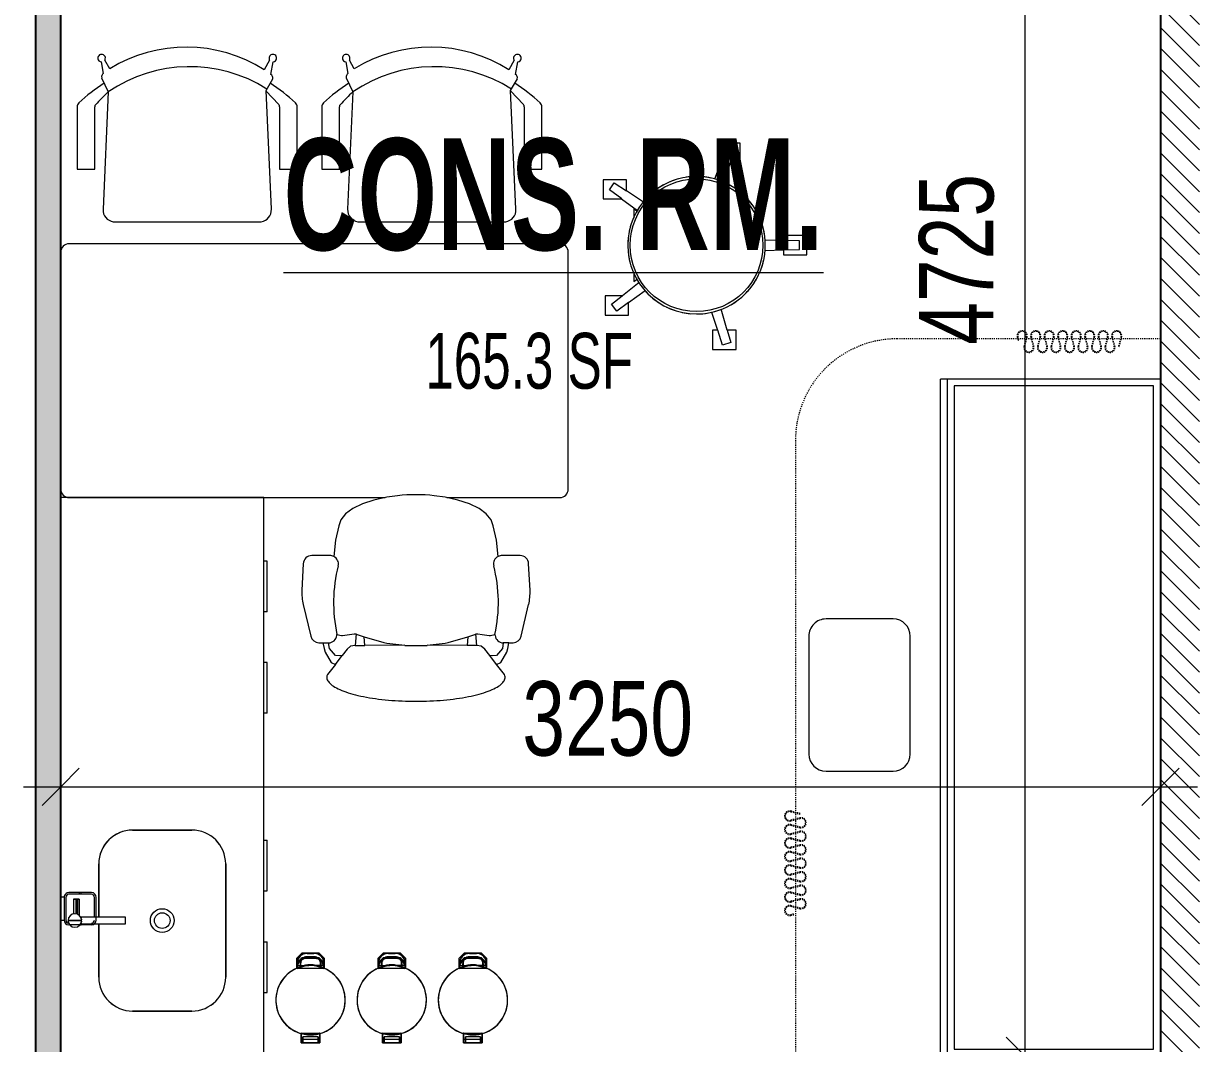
# Model space of a CAD drawing. Header units: millimetres. Extents: x -25222 to 91371, y -63339 to 20835.
# Drawn here: x 26075 to 29548, y -41052 to -38038 of the extents above; entities that cross this region are included whole.
import ezdxf

# ---------------------------------------------------------------- set-up
doc = ezdxf.new("R2010")
doc.units = ezdxf.units.MM
doc.linetypes.add('Dash', pattern=[6.35, 3.175, -3.175])
doc.linetypes.add('Dash_2_', pattern=[6.35, 3.175, -3.175])
for name, color, linetype, lineweight in [('A-ANNO-DIMS', 211, 'Continuous', 9), ('A-ANNO-DIMS-110', 211, 'Continuous', 9), ('A-AREA-IDEN', 2, 'Continuous', 9), ('A-DETL-GENF', 92, 'Continuous', 5), ('A-GENM', 13, 'Continuous', 5), ('A-GENM-HDLN', 13, 'Dash_2_', 5), ('A-WALL', 113, 'Continuous', 5), ('A-WALL-PATT', 111, 'Continuous', 25), ('I-FURN', 30, 'Continuous', 5), ('Q-CASE', 31, 'Continuous', 5), ('Q-SPCQ', 91, 'Continuous', 5)]:
    doc.layers.add(name, color=color, linetype=linetype, lineweight=lineweight)
doc.styles.add('Swis721 Cn BT_10', font='swissc.ttf', dxfattribs={"width": 0.9, "height": 220})
doc.styles.add('Swis721 Cn BT_3', font='swissc.ttf', dxfattribs={"width": 0.8, "height": 165})
doc.styles.add('Swis721 Cn BT_B', font='swisscb.ttf', dxfattribs={"width": 0.8, "height": 330})
doc.dimstyles.new('Diagonal_-2_mm_Swiss', dxfattribs={"dimscale": 304.8, "dimtxt": 222.071065, "dimasz": 0.360892, "dimexe": 0.360892, "dimexo": 0.0625, "dimgap": 0.072178, "dimtad": 1, "dimdec": 0, "dimzin": 0, "dimdsep": 46, "dimtxsty": 'Swis721 Cn BT_10', "dimblk1": 'OBLIQUE', "dimblk2": 'OBLIQUE', "dimsah": 1, "dimcen": 0.09, "dimdle": 0.360892, "dimazin": 0, "dimtfac": 1, "dimtdec": 4, "dimtix": 1, "dimtmove": 0, "dimatfit": 3, "dimfxl": 0.541339, "dimfxlon": 1, "dimtvp": 1, "dimtolj": 1, "dimtzin": 0, "dimarcsym": 2})

# ---------------------------------------------------------------- blocks, each defined once
blk = doc.blocks.new('Steelcase - Seating - Move 490 Series - Chair1 - Plastic Back Arm - Glide 2-408855-4_ FOURTH FLOOR - GA PLAN')
at = {"layer": 'I-FURN', "color": 53, "lineweight": 9}
for p, q in [((-254, 472.5), (-248.1, 438.6)), ((-229, 452.4), (-243.6, 477.7)), ((243.6, 477.7), (227.2, 449.4)), ((247.6, 435.7), (254, 472.5)), ((-252.8, 425.6), (-233.1, 384.1)), ((233, 388), (252.8, 422.3)), ((-233.1, 384.1), (-248.7, 36.8)), ((232.5, 387.1), (270.8, 346.1)), ((248.7, 36.8), (233, 388)), ((-325.1, 339.9), (-325.1, 155.7)), ((-273.2, 155.7), (-273.2, 339.9)), ((273.2, 339.9), (273.2, 155.7)), ((325.1, 155.7), (325.1, 339.9)), ((-325.1, 155.7), (-273.2, 155.7)), ((273.2, 155.7), (325.1, 155.7)), ((-218.5, 0), (0, 0)), ((0, 0), (218.5, 0))]:
    blk.add_line(p, q, dxfattribs=at)
for centre, radius, start, end in [((-253, 483.6), 11.2, 350.757, 188.8763), ((-3.3, 84.1), 432, 57.7435, 121.4904), ((253, 483.6), 11.2, 351.9397, 188.2411), ((-253, 483.6), 11.2, 188.8763, 264.6442), ((-253, 483.6), 11.2, 327.6699, 350.757), ((7.4, 31.1), 427.2, 57.7342, 124.2658), ((253, 483.6), 11.2, 188.2411, 212.3301), ((253, 483.6), 11.2, 275.3558, 351.9397), ((-239, 428), 13.9, 130.3228, 190), ((239, 424.7), 13.9, 350, 52.337), ((15.8, -3.1), 488.2, 122.306, 133.497), ((252.4, -134.2), 710.2, 133.1313, 137.4474), ((-15.8, -3.1), 488.2, 46.503, 57.672), ((-309.7, 339.9), 15.4, 133.497, 180), ((309.7, 339.9), 15.4, 0, 46.503), ((-264, 339.9), 9.12, 137.4474, 180), ((264, 339.9), 9.12, 0, 42.5526), ((-213.1, 35.2), 35.7, 177.4369, 261.2537), ((213.1, 35.2), 35.7, 278.7463, 2.5631)]:
    blk.add_arc(centre, radius, start, end, dxfattribs=at)
blk = doc.blocks.new('HermanMiller_Seating_AE11_Aeron_WorkChair - Std Tlt Adj Arms FabPds Size A-408849-4_ FOURTH FLOOR - GA PLAN')
at = {"layer": 'I-FURN', "color": 53, "lineweight": 9}
for p, q in [((-3.8, 333), (-96.8, 310.9)), ((117.2, 333), (39.3, 337)), ((-116.3, 286.7), (-116.6, 274.8)), ((141.3, 254.8), (141.3, 307.6)), ((-180.3, 238.1), (-210.6, 261.4)), ((-174.6, 250.8), (-180.3, 238.1)), ((-144.5, 268.2), (-174.6, 250.8)), ((-154, 238.1), (-133.3, 255.5)), ((-133.3, 271.4), (-144.5, 268.2)), ((-116.6, 274.8), (-133.3, 271.4)), ((-133.3, 255.5), (-117, 258.1)), ((-116.6, 274.8), (-117, 258.1)), ((-180.3, 238.1), (-154.1, 218)), ((-155.6, 225.4), (-154, 238.1)), ((-154.1, 218), (-155.6, 225.4)), ((-135.1, 203.5), (-154.1, 218)), ((-91.7, 233.4), (-95, 219.8)), ((-95, 219.8), (-95, 216.8)), ((-95, 216.8), (-92.1, 196)), ((187.1, 237.6), (138.4, 243)), ((229.2, 228.4), (187.1, 237.6)), ((247.2, 222.1), (229.2, 228.4)), ((264.4, 207.9), (247.2, 222.1)), ((-126.2, 193.1), (-135.1, 203.5)), ((-124.7, 179.7), (-126.2, 193.1)), ((-124.7, 179.7), (-124.6, 151.4)), ((-90.6, 176.6), (-124.7, 179.7)), ((-92.1, 196), (-90.6, 182.7)), ((-90.6, 182.7), (-90.6, 176.6)), ((280.2, 186.3), (264.4, 207.9)), ((294, 158.1), (280.2, 186.3)), ((-124.6, 151.4), (-98.7, 152.9)), ((-124.1, 32.9), (-124.6, 151.4)), ((-98.7, 152.9), (-115.8, 95)), ((305.3, 124.2), (294, 158.1)), ((313.7, 86), (305.3, 124.2)), ((-117.3, 86.1), (-124.1, 32.9)), ((-115.8, 95), (-117.3, 86.1)), ((317.7, 54.1), (313.7, 86)), ((-124.6, -151.4), (-124.1, -32.9)), ((-124.1, -32.9), (-117.3, -86.1)), ((313.7, -86), (317.7, -54.1)), ((-117.3, -86.1), (-115.8, -95)), ((-115.8, -95), (-98.7, -152.9)), ((305.3, -124.2), (313.7, -86)), ((294, -158.1), (305.3, -124.2)), ((-124.7, -179.7), (-124.6, -151.4)), ((-98.7, -152.9), (-124.6, -151.4)), ((280.2, -186.3), (294, -158.1)), ((-154.1, -218), (-135.1, -203.5)), ((-135.1, -203.5), (-126.2, -193.1)), ((-126.2, -193.1), (-124.7, -179.7)), ((-124.7, -179.7), (-90.6, -176.6)), ((-92.1, -196), (-95, -216.8)), ((-90.6, -182.7), (-92.1, -196)), ((-90.6, -176.6), (-90.6, -182.7)), ((247.2, -222.1), (264.4, -207.9)), ((264.4, -207.9), (280.2, -186.3)), ((-210.6, -261.4), (-180.3, -238.1)), ((-180.3, -238.1), (-154.1, -218)), ((-180.3, -238.1), (-174.6, -250.8)), ((-155.6, -225.4), (-154.1, -218)), ((-154, -238.1), (-155.6, -225.4)), ((-133.3, -255.5), (-154, -238.1)), ((-95, -216.8), (-95, -219.8)), ((-95, -219.8), (-91.7, -233.4)), ((138.4, -243), (187.1, -237.6)), ((187.1, -237.6), (229.2, -228.4)), ((229.2, -228.4), (247.2, -222.1)), ((-174.6, -250.8), (-144.5, -268.2)), ((-144.5, -268.2), (-133.3, -271.4)), ((-117, -258.1), (-133.3, -255.5)), ((-133.3, -271.4), (-116.6, -274.8)), ((-116.6, -274.8), (-117, -258.1)), ((-116.6, -274.8), (-116.3, -286.7)), ((141.3, -307.6), (141.3, -254.8)), ((-96.8, -310.9), (-3.8, -333)), ((39.3, -337), (117.2, -333))]:
    blk.add_line(p, q, dxfattribs=at)
for centre, radius, start, end in [((31.5, 184.8), 152.4, 87.0643, 103.3925), ((115.9, 307.6), 25.4, 0, 87.0643), ((-90.9, 286.2), 25.4, 103.3925, 178.698), ((-217.6, 252.3), 11.4, 52.4809, 89.3775), ((-91.6, 258.8), 25.4, 181.636, 262.725), ((2.2, -197.8), 441.3, 75.7341, 102.2737), ((115.9, 254.8), 25.4, 332.4862, 360), ((-91.6, 258.8), 25.4, 262.725, 269.798), ((116.8, 252.9), 23.8, 255.7341, 335.4422), ((456.9, -25.1), 583.5, 159.7776, 162.2357), ((-110.7, 0), 431.8, 352.8004, 7.1996), ((698.9, 0), 823.7, 177.709, 182.291), ((456.9, 25.1), 583.5, 197.7643, 200.2224), ((-91.6, -258.8), 25.4, 97.275, 178.364), ((-91.6, -258.8), 25.4, 90.202, 97.275), ((2.2, 197.8), 441.3, 257.7263, 284.2659), ((116.8, -252.9), 23.8, 24.5578, 104.2659), ((115.9, -254.8), 25.4, 360, 27.5138), ((-217.6, -252.3), 11.4, 270.6225, 307.5191), ((-90.9, -286.2), 25.4, 181.302, 256.6075), ((115.9, -307.6), 25.4, 272.9357, 360), ((31.5, -184.8), 152.4, 256.6075, 272.9357)]:
    blk.add_arc(centre, radius, start, end, dxfattribs=at)
blk.add_open_spline([(-217.5, 263.8), (-221.3, 263.8), (-228.7, 261.6), (-239.8, 251.9), (-250.3, 236), (-259.9, 214.3), (-268.5, 187.3), (-275.9, 155.7), (-281.8, 120.2), (-287.6, 69), (-290, 13.8), (-288.8, -41.4), (-285.3, -95.3), (-276.6, -157.6), (-260.4, -216.9), (-243.5, -248.7), (-228.7, -261.6), (-221.3, -263.8), (-217.5, -263.8)], degree=3, knots=[0, 0, 0, 0, 0.05, 0.1, 0.15, 0.2, 0.25, 0.3, 0.35, 0.4, 0.5, 0.55, 0.6, 0.7, 0.8, 0.9, 0.95, 1, 1, 1, 1], dxfattribs=at)
blk = doc.blocks.new('hewisoapdispenser80506100 - Opening Colour - _90_HEWI jet black_ Colour - _XA_Stainless steel satin_-408863-4_ FOURTH FLOOR - GA PLAN')
at = {"layer": 'A-GENM', "color": 53, "lineweight": 9}
for p, q in [((-35, 42.5), (-35, 52.5)), ((35, 42.5), (-35, 42.5)), ((33.5, 42.5), (-33.5, 42.5)), ((33.5, 42.5), (-33.5, 42.5)), ((33.5, 37.5), (-33.5, 37.5)), ((35, 52.5), (35, 42.5)), ((-47.5, 26.1), (-47.5, 28.5)), ((-47.5, -38.5), (-47.5, 28.5)), ((-17.2, 1.9), (28.5, 1.9)), ((28.5, 2.5), (-16.9, 2.5)), ((28.5, 2.5), (-16.9, 2.5)), ((28.5, 5.4), (-15.8, 5.4)), ((28.5, 14.6), (-15.5, 14.6)), ((28.5, 7.5), (-15.4, 7.5)), ((28.5, 7.5), (28.5, 14.6)), ((28.5, 14.6), (28.5, 5.4)), ((28.5, 1.9), (28.5, 7.5)), ((28.5, 5.4), (28.5, 2.5)), ((28.5, 2.5), (28.5, -2.5)), ((28.5, -2.5), (28.5, 1.9)), ((42.5, -38.5), (42.5, 28.5)), ((47.5, -38.5), (47.5, 28.5)), ((47.5, -38.5), (47.5, 28.5)), ((-47.5, -38.5), (-47.5, -4.7)), ((-47.5, -4.7), (-47.5, -7.5)), ((-47.5, -7.5), (-45, -7.5)), ((28.5, -2.5), (-20.3, -2.5)), ((28.5, -2.5), (-20.3, -2.5)), ((42.5, -7.5), (42.5, -2.5)), ((47.5, -2.5), (42.5, -2.5)), ((42.5, -7.5), (47.5, -7.5)), ((47.5, -7.5), (47.5, -2.5)), ((-33.5, -52.5), (33.5, -52.5)), ((-25, -47.5), (33.5, -47.5)), ((-25, -52.5), (33.5, -52.5))]:
    blk.add_line(p, q, dxfattribs=at)
for centre, radius, start, end in [((-33.5, 28.5), 14, 90, 180), ((-33.5, 28.5), 14, 90, 180), ((-33.5, 28.5), 14, 90, 180), ((-33.5, 28.5), 14, 90, 180), ((-33.5, 28.5), 9, 90, 175.2278), ((-33.5, 28.5), 9, 90, 180), ((33.5, 28.5), 14, 360, 90), ((33.5, 28.5), 14, 360, 90), ((33.5, 28.5), 14, 0, 90), ((33.5, 28.5), 14, 0, 90), ((33.5, 28.5), 9, 0, 90), ((33.5, 28.5), 9, 0, 90), ((-33.5, -38.5), 14, 180, 207.4482), ((-33.5, -38.5), 14, 180, 207.4482), ((-33.5, -38.5), 14, 180, 207.4482), ((-33.5, -38.5), 14, 180, 270), ((-33.5, -38.5), 9, 180, 270), ((33.5, -38.5), 14, 270, 0), ((33.5, -38.5), 14, 270, 360), ((33.5, -38.5), 9, 270, 360), ((33.5, -38.5), 9, 270, 0), ((33.5, -38.5), 14, 270, 0), ((33.5, -38.5), 14, 270, 360)]:
    blk.add_arc(centre, radius, start, end, dxfattribs=at)
blk = doc.blocks.new('Dust Bin - Dust Bin-439316-4_ FOURTH FLOOR - GA PLAN')
at = {"layer": 'I-FURN', "color": 53, "lineweight": 9}
for p, q in [((30.4, 146.1), (-24.6, 146.1)), ((-24.6, 146.1), (-24.6, 117.6)), ((-24.6, 134.8), (-24.6, 146.1)), ((-24.6, 146.1), (30.4, 146.1)), ((-24.6, 146.1), (30.4, 146.1)), ((-24.6, 126.1), (-24.6, 146.1)), ((-24.6, 146.1), (-24.6, 144.1)), ((-24.6, 128.1), (-24.6, 146.1)), ((-24.6, 117.6), (-24.6, 144.1)), ((-24.6, 143.1), (-24.6, 117.6)), ((27.4, 146.1), (-21.6, 146.1)), ((-14.6, 146.1), (-19.6, 146.1)), ((-19.6, 128.1), (-19.6, 146.1)), ((25.4, 146.1), (20.4, 146.1)), ((25.4, 146.1), (25.4, 128.1)), ((30.4, 117.6), (30.4, 146.1)), ((30.4, 146.1), (30.4, 134.8)), ((30.4, 146.1), (30.4, 126.1)), ((30.4, 144.1), (30.4, 146.1)), ((30.4, 146.1), (30.4, 128.1)), ((30.4, 144.1), (30.4, 117.6)), ((30.4, 117.6), (30.4, 143.1)), ((-24.6, 117.6), (-24.6, 134.8)), ((30.4, 134.8), (-24.6, 134.8)), ((-24.6, 117.6), (-24.6, 126.1)), ((30.4, 117.6), (-24.6, 117.6)), ((-19.6, 128.1), (-19.6, 135.5)), ((-19.6, 128.1), (25.4, 128.1)), ((-18.6, 136.1), (-14.6, 136.1)), ((20.4, 136.1), (24.4, 136.1)), ((25.4, 135.5), (25.4, 128.1)), ((30.4, 134.8), (30.4, 117.6)), ((30.4, 126.1), (30.4, 117.6)), ((-37.6, -73.7), (43.4, -73.7)), ((-37.6, -90.8), (-37.6, -73.7)), ((-37.6, -73.7), (43.4, -73.7)), ((-37.6, -104.2), (-37.6, -73.7)), ((-37.6, -88.7), (-37.6, -74.2)), ((-37.6, -88.7), (-35.6, -88.7)), ((-37.6, -90.8), (-22.6, -105.8)), ((-37.1, -88.7), (-37.1, -72.7)), ((-37.1, -72.7), (-37.1, -88.7)), ((-37.1, -88.7), (-37.1, -74.7)), ((-37.1, -82.7), (-2.5, -82.7)), ((-37.1, -85.1), (-37.1, -88.7)), ((-35.6, -75.1), (-27.1, -78.7)), ((-27.1, -78.7), (-27.1, -88.7)), ((-27.1, -78.7), (-27.1, -88.7)), ((-27.1, -88.7), (-27.1, -78.7)), ((-26.4, -79), (-26.4, -88.4)), ((42.9, -82.7), (8.3, -82.7)), ((28.4, -105.8), (43.4, -90.8)), ((32.1, -89), (32.1, -79.5)), ((32.9, -78.7), (41.4, -75.1)), ((32.9, -88.7), (32.9, -78.7)), ((32.9, -88.7), (32.9, -79.2)), ((32.9, -79.2), (32.9, -88.7)), ((43.4, -88.7), (41.4, -88.7)), ((42.9, -72.7), (42.9, -88.7)), ((42.9, -88.7), (42.9, -72.7)), ((42.9, -74.7), (42.9, -88.7)), ((42.9, -88.7), (42.9, -85.1)), ((43.4, -73.7), (43.4, -90.8)), ((43.4, -73.7), (43.4, -104.2)), ((43.4, -74.2), (43.4, -88.7)), ((-37.6, -104.2), (-22.6, -119.2)), ((-22.6, -105.8), (28.4, -105.8)), ((-22.6, -119.2), (28.4, -119.2)), ((-7.4, -108), (12.6, -108)), ((12.9, -104.9), (-7.1, -104.9)), ((-7.1, -108.7), (12.9, -108.7)), ((-7.1, -108.7), (12.9, -108.7)), ((-7.1, -108.7), (12.9, -108.7)), ((-7.1, -108.7), (12.9, -108.7)), ((-7.1, -108.7), (12.9, -108.7)), ((12.9, -108.7), (-7.1, -108.7)), ((-7.1, -119.2), (-7.1, -117.2)), ((12.9, -118.7), (-7.1, -118.7)), ((-7.1, -118.7), (12.9, -118.7)), ((-7.1, -118.7), (12.9, -118.7)), ((12.9, -119.2), (-7.1, -119.2)), ((12.9, -119.2), (12.9, -117.2)), ((28.4, -119.2), (43.4, -104.2))]:
    blk.add_line(p, q, dxfattribs=at)
at = {"layer": 'I-FURN', "color": 53, "lineweight": 9, "flags": 128}
for points in [[(-19.6, 146.1), (-19.6, 143.5), (-19.6, 140.8), (-19.6, 138.2), (-19.6, 135.5)], [(-19.6, 135.5), (-19.6, 138.2), (-19.6, 140.8), (-19.6, 143.5), (-19.6, 146.1)], [(25.4, 135.5), (25.4, 138.2), (25.4, 140.8), (25.4, 143.5), (25.4, 146.1)], [(25.4, 146.1), (25.4, 143.5), (25.4, 140.8), (25.4, 138.2), (25.4, 135.5)], [(-24.6, 117.6), (-11.1, 121), (2.9, 122.1), (16.8, 121), (30.4, 117.6)], [(-24.6, 117.6), (-24.6, 117.6), (-24.6, 117.6)], [(30.4, 117.6), (30.4, 117.6), (30.4, 117.6)], [(-27.1, -77.2), (-27.1, -83), (-27.1, -88.7)], [(-27.1, -77.2), (-27.1, -83), (-27.1, -88.7)], [(-27.1, -77.2), (-27.1, -83), (-27.1, -88.7)], [(-26.4, -88.4), (-26.7, -88.6), (-27.1, -88.7)], [(32.1, -89), (32.5, -88.9), (32.9, -88.7)], [(32.9, -88.7), (32.9, -83), (32.9, -77.2)], [(32.9, -88.7), (32.9, -83), (32.9, -77.2)], [(32.9, -88.7), (32.9, -83), (32.9, -77.2)], [(-7.4, -108), (-7.3, -108.3), (-7.1, -108.7)], [(12.6, -108), (12.7, -108.3), (12.9, -108.7)]]:
    blk.add_lwpolyline(points, dxfattribs=at)
at = {"layer": 'I-FURN', "color": 53, "lineweight": 9}
for centre, radius, start, end in [((-21.6, 143.1), 3, 90, 180), ((27.4, 143.1), 3, 0, 90), ((2.9, 19.6), 102.5, 292.9697, 247.0303), ((2.9, 19.6), 102.5, 292.9697, 247.0303), ((2.9, 19.6), 102.5, 105.5627, 285.5627), ((2.9, 19.6), 102.5, 327.1845, 147.1845), ((2.9, 19.6), 102.5, 327.1845, 147.1845), ((2.9, 19.6), 102.5, 327.1845, 147.1845), ((2.9, 19.6), 102.5, 327.1845, 147.1845), ((2.9, 19.6), 102.5, 327.1845, 147.1845), ((2.9, 19.6), 102.5, 327.1845, 147.1845), ((2.9, 19.6), 102.5, 327.1845, 147.1845), ((2.9, 19.6), 102.5, 327.1845, 147.1845), ((2.9, 19.6), 102.5, 327.1845, 147.1845), ((2.9, 19.6), 102.5, 327.1845, 147.1845), ((2.9, 37.1), 85, 71.1166, 108.8834), ((2.9, 37.1), 85, 71.1235, 108.8765), ((2.9, 37.1), 85, 71.1235, 108.8765), ((2.9, 19.6), 102.5, 285.5627, 105.5627), ((2.9, 37.1), 85, 73.2415, 106.7585), ((2.9, 19.6), 102.5, 147.1845, 327.1845), ((2.9, 19.6), 102.5, 147.1845, 327.1845), ((2.9, 19.6), 102.5, 147.1845, 327.1845), ((2.9, 19.6), 102.5, 147.1845, 327.1845), ((2.9, 19.6), 102.5, 147.1845, 327.1845), ((2.9, 19.6), 102.5, 147.1845, 327.1845), ((2.9, 19.6), 102.5, 147.1845, 327.1845), ((2.9, 19.6), 102.5, 147.1845, 327.1845), ((2.9, 19.6), 102.5, 147.1845, 327.1845), ((2.9, 19.6), 102.5, 147.1845, 327.1845), ((-7.1, -88.7), 30.5, 180, 270), ((2.9, 2.4), 85.1, 241.9539, 249.3514), ((2.9, 2.4), 85.1, 241.9539, 298.0461), ((2.9, 2.4), 85.1, 241.9539, 249.3514), ((2.9, 19.6), 102.5, 247.0303, 292.9697), ((-1.8, -74.8), 35.3, 179.8634, 180.747), ((-7.1, -74.9), 30, 180.7964, 270), ((2.9, 19.6), 103, 247.1499, 292.8501), ((-7.1, -88.7), 30, 180, 270), ((-7.1, -88.7), 30, 180, 270), ((-7.1, -88.7), 30, 180, 270), ((-7.1, -88.7), 30, 180, 270), ((-7.1, -88.7), 30, 180, 270), ((2.9, 2.4), 85.1, 249.3514, 290.6486), ((3.5, -4.8), 80, 247.4974, 291.5477), ((-7.1, -88.7), 20, 180, 270), ((-7.1, -88.7), 20, 180, 270), ((-7.1, -88.7), 20, 180, 270), ((-7.1, -88.7), 20, 180, 270), ((-7.1, -88.7), 20, 180, 270), ((-7.1, -88.7), 20, 180, 270), ((-7.1, -88.7), 20, 180, 270), ((3.5, -4.8), 80, 248.0942, 290.9548), ((12.9, -74.9), 30, 270, 359.2036), ((12.9, -88.7), 30, 270, 360), ((12.9, -88.7), 30, 270, 360), ((12.9, -88.7), 20, 270, 360), ((12.9, -88.7), 20, 270, 360), ((12.9, -88.7), 20, 270, 360), ((12.9, -88.7), 20, 270, 360), ((12.9, -88.7), 30.5, 270, 360), ((12.9, -88.7), 30, 270, 360), ((12.9, -88.7), 20, 270, 360), ((12.9, -88.7), 20, 270, 360), ((12.9, -88.7), 30, 270, 360), ((12.9, -88.7), 30, 270, 360), ((12.9, -88.7), 20, 270, 360), ((2.9, 2.4), 85.1, 290.6486, 298.0461), ((2.9, 2.4), 85.1, 290.6486, 298.0461), ((7.6, -74.8), 35.3, 359.253, 0.1366)]:
    blk.add_arc(centre, radius, start, end, dxfattribs=at)
for points in [[(-24.6, 117.6), (-20.2, 119.1), (-11.1, 121.4), (2.9, 122.5), (16.9, 121.4), (26, 119.1), (30.4, 117.6)], [(30.4, 117.6), (26, 119.1), (16.9, 121.4), (2.9, 122.5), (-11.1, 121.4), (-20.2, 119.1), (-24.6, 117.6)], [(-37.6, -74.2), (-37.6, -74.2), (-37.6, -74.2), (-37.4, -74.3), (-37.2, -74.4), (-36.9, -74.6), (-36.5, -74.7), (-36.1, -74.9), (-35.8, -75), (-35.6, -75.1)], [(-37.1, -88.7), (-37.1, -88.9), (-37.1, -89.3), (-37.1, -89.7), (-37.1, -89.8)], [(-27.1, -78.7), (-27, -78.8), (-26.7, -78.9), (-26.5, -79), (-26.4, -79)], [(-27.1, -88.7), (-27.1, -90.2), (-26.8, -93.2), (-25.3, -97.5), (-22.9, -101.3), (-19.7, -104.5), (-15.9, -106.9), (-11.6, -108.4), (-8.6, -108.7), (-7.1, -108.7)], [(12.9, -108.7), (14.4, -108.7), (17.4, -108.4), (21.6, -106.9), (25.4, -104.5), (28.6, -101.3), (31, -97.5), (32.5, -93.2), (32.9, -90.2), (32.9, -88.7)], [(32.1, -79.5), (32.2, -79.5), (32.5, -79.4), (32.7, -79.3), (32.9, -79.2)], [(42.9, -89.8), (42.9, -89.7), (42.9, -89.3), (42.9, -88.9), (42.9, -88.7)]]:
    blk.add_open_spline(points, degree=3, dxfattribs=at)
for points, knots in [([(-24.6, 117.6), (-24.6, 117.6), (-24.6, 117.6), (-24.4, 117.6), (-24.2, 117.7), (-23.9, 117.8), (-23.5, 117.9), (-22.8, 118.2), (-22, 118.4), (-21.6, 118.5)], [0, 0, 0, 0, 0.125, 0.25, 0.375, 0.4375, 0.5, 0.75, 1, 1, 1, 1]), ([(-21.6, 118.5), (-21.8, 118.5), (-22.3, 118.3), (-22.7, 118.2), (-23.1, 118.1), (-23.3, 118), (-23.5, 117.9), (-23.7, 117.9), (-23.9, 117.8), (-24.1, 117.7), (-24.2, 117.7), (-24.3, 117.7), (-24.5, 117.6), (-24.6, 117.6), (-24.6, 117.6), (-24.6, 117.6)], [0, 0, 0, 0, 0.125, 0.25, 0.3125, 0.375, 0.4375, 0.5, 0.5625, 0.625, 0.6875, 0.75, 0.8125, 0.875, 1, 1, 1, 1]), ([(-19.6, 135.5), (-19.6, 135.5), (-19.6, 135.6), (-19.6, 135.7), (-19.6, 135.8), (-19.5, 135.8), (-19.5, 135.9), (-19.5, 135.9), (-19.4, 136), (-19.4, 136), (-19.3, 136), (-19.2, 136.1), (-19.1, 136.1), (-18.9, 136.1), (-18.7, 136.1), (-18.6, 136.1)], [0, 0, 0, 0, 0.125, 0.25, 0.3125, 0.375, 0.4375, 0.5, 0.5625, 0.625, 0.6875, 0.75, 0.8125, 0.875, 1, 1, 1, 1]), ([(-18.6, 136.1), (-18.9, 136.1), (-19.1, 136.1), (-19.3, 136), (-19.4, 136), (-19.5, 135.9), (-19.5, 135.9), (-19.6, 135.8), (-19.6, 135.8), (-19.6, 135.7), (-19.6, 135.6), (-19.6, 135.5)], [0, 0, 0, 0, 0.25, 0.375, 0.4375, 0.5, 0.5625, 0.625, 0.75, 0.8125, 1, 1, 1, 1]), ([(-19.6, 135.5), (-19.6, 135.3), (-19.6, 134.7), (-19.6, 133.6), (-19.6, 132.6), (-19.6, 131.5), (-19.6, 130), (-19.6, 128.9), (-19.6, 128.1)], [0, 0, 0, 0, 0.25, 0.375, 0.5, 0.625, 0.75, 1, 1, 1, 1]), ([(24.4, 136.1), (24.4, 136.1), (24.5, 136.1), (24.6, 136.1), (24.7, 136.1), (24.8, 136.1), (24.9, 136.1), (25, 136.1), (25.1, 136), (25.1, 136), (25.3, 135.8), (25.3, 135.7), (25.4, 135.5)], [0, 0, 0, 0, 0.125, 0.25, 0.375, 0.46875, 0.546875, 0.65625, 0.71875, 0.8125, 0.875, 1, 1, 1, 1]), ([(25.4, 135.5), (25.4, 135.7), (25.3, 135.8), (25.2, 135.9), (25.1, 136), (25, 136.1), (24.9, 136.1), (24.8, 136.1), (24.7, 136.1), (24.6, 136.1), (24.5, 136.1), (24.4, 136.1), (24.4, 136.1)], [0, 0, 0, 0, 0.125, 0.1875, 0.25, 0.3125, 0.40625, 0.5, 0.59375, 0.6875, 0.8125, 1, 1, 1, 1]), ([(25.4, 128.1), (25.4, 128.9), (25.4, 130), (25.4, 131.5), (25.4, 132.6), (25.4, 133.6), (25.4, 134.7), (25.4, 135.3), (25.4, 135.5)], [0, 0, 0, 0, 0.25, 0.375, 0.5, 0.625, 0.75, 1, 1, 1, 1]), ([(27.4, 118.5), (27.8, 118.4), (28.5, 118.2), (29.3, 117.9), (29.7, 117.8), (29.9, 117.7), (30.2, 117.6), (30.3, 117.6), (30.4, 117.6), (30.4, 117.6)], [0, 0, 0, 0, 0.25, 0.5, 0.5625, 0.625, 0.75, 0.875, 1, 1, 1, 1]), ([(30.4, 117.6), (30.4, 117.6), (30.3, 117.6), (30.2, 117.6), (30.1, 117.7), (29.9, 117.7), (29.8, 117.7), (29.6, 117.8), (29.5, 117.9), (29.3, 117.9), (29.1, 118), (28.8, 118.1), (28.5, 118.2), (28, 118.3), (27.6, 118.5), (27.4, 118.5)], [0, 0, 0, 0, 0.125, 0.1875, 0.25, 0.3125, 0.375, 0.4375, 0.5, 0.5625, 0.625, 0.6875, 0.75, 0.875, 1, 1, 1, 1]), ([(-7.1, -104.9), (-8.8, -104.9), (-12.2, -104.6), (-18.7, -102.9), (-27.2, -98.2), (-33.6, -90.2), (-36.6, -81.9), (-37.1, -77.5), (-37.1, -75.3)], [-1, -1, -1, -1, -0.892857, -0.785714, -0.571429, -0.285714, -0.142857, 0, 0, 0, 0]), ([(-37.1, -75.3), (-33.3, -76.9), (-25.6, -79.6), (-9.5, -83.2), (8.4, -83.9), (27.4, -80.8), (37.8, -77.4), (42.9, -75.3)], [-1, -1, -1, -1, -0.85, -0.7, -0.4, -0.2, 0, 0, 0, 0]), ([(-37.1, -89.8), (-37, -91.5), (-36.7, -94.7), (-34.8, -101), (-31.2, -107.2), (-25.7, -112.6), (-20.1, -116.1), (-13.7, -118.2), (-9.4, -118.7), (-7.1, -118.7)], [-1, -1, -1, -1, -0.892857, -0.785714, -0.571429, -0.428571, -0.285714, -0.142857, 0, 0, 0, 0]), ([(-26.4, -88.4), (-26.4, -89.6), (-26.2, -92), (-25.2, -95.6), (-23.5, -99.1), (-21, -102.2), (-18, -104.7), (-14.6, -106.6), (-11, -107.7), (-8.6, -107.9), (-7.4, -108)], [-31.415877, -31.415877, -31.415877, -31.415877, -27.756233, -23.876707, -19.835356, -15.707938, -11.580521, -7.539169, -3.659644, 0, 0, 0, 0]), ([(12.6, -108), (13.7, -108), (16.2, -107.8), (19.8, -106.8), (23.2, -105.1), (26.4, -102.6), (28.9, -99.6), (30.7, -96.2), (31.8, -92.6), (32.1, -90.2), (32.1, -89)], [-31.415877, -31.415877, -31.415877, -31.415877, -27.756233, -23.876707, -19.835356, -15.707938, -11.580521, -7.539169, -3.659644, 0, 0, 0, 0]), ([(42.9, -75.3), (42.8, -77), (42.5, -80.2), (40.8, -86.6), (37.3, -93), (31.7, -98.5), (26, -102.1), (19.6, -104.4), (15.2, -104.9), (12.9, -104.9)], [-1, -1, -1, -1, -0.892857, -0.785714, -0.571429, -0.428571, -0.285714, -0.142857, 0, 0, 0, 0]), ([(12.9, -118.7), (14.6, -118.7), (17.8, -118.4), (24.3, -116.8), (32.6, -112.3), (39, -104.5), (42.1, -96.3), (42.8, -92), (42.9, -89.8)], [-1, -1, -1, -1, -0.892857, -0.785714, -0.571429, -0.285714, -0.142857, 0, 0, 0, 0]), ([(41.4, -75.1), (41.6, -75), (41.9, -74.9), (42.2, -74.7), (42.4, -74.7), (42.6, -74.5), (42.9, -74.4), (43.2, -74.3), (43.3, -74.2), (43.4, -74.2), (43.4, -74.2)], [-1, -1, -1, -1, -0.785714, -0.732143, -0.678571, -0.571429, -0.428571, -0.285714, -0.142857, 0, 0, 0, 0])]:
    blk.add_open_spline(points, degree=3, knots=knots, dxfattribs=at)
blk = doc.blocks.new('OPD - Doctor Side table_with wash basin - OPD - Doctor Side table_with wash basin-1404427-4_ FOURTH FLOOR - GA PLAN')
at = {"layer": 'A-DETL-GENF', "color": 53, "lineweight": 9}
for p, q in [((54.8, 996.2), (-120.2, 996.2)), ((-220.2, 896.2), (-220.2, 561.2)), ((154.8, 738.7), (154.8, 896.2)), ((154.8, 561.2), (154.8, 718.7)), ((-120.2, 461.2), (54.8, 461.2))]:
    blk.add_line(p, q, dxfattribs=at)
for radius in [35, 23]:
    blk.add_circle((-32.7, 728.7), radius, dxfattribs=at)
for centre, start, end in [((-120.2, 896.2), 90, 180), ((54.8, 896.2), 0, 90), ((-120.2, 561.2), 180, 270), ((54.8, 561.2), 270, 0)]:
    blk.add_arc(centre, 100, start, end, dxfattribs=at)
blk = doc.blocks.new('Doctor Table - OPD - Doctor Table - OPD-1112673-4_ FOURTH FLOOR - GA PLAN')
at = {"layer": 'I-FURN', "color": 53, "lineweight": 9}
for p, q in [((-429.8, 400.3), (-763.8, 400.3)), ((686.2, 400.3), (-247.7, 400.3)), ((-788.8, 375.3), (-788.8, -324.7)), ((-763.8, -349.7), (686.2, -349.7))]:
    blk.add_line(p, q, dxfattribs=at)
for centre, start, end in [((-763.8, 375.3), 90, 180.1103), ((686.2, 375.3), 360, 90), ((-763.8, -324.7), 180, 270), ((686.2, -324.7), 270, 360)]:
    blk.add_arc(centre, 25, start, end, dxfattribs=at)
blk = doc.blocks.new('CUPBOARD_underbench_double_door_adj_shelves2 - FIJO-135 2-1485208-4_ FOURTH FLOOR - GA PLAN')
at = {"layer": 'Q-CASE', "color": 53, "lineweight": 9}
for p, q in [((-30.3, 610), (-180.3, 610)), ((-180.3, 600), (-180.3, 610)), ((-30.3, 600), (-30.3, 610)), ((269.7, 610), (119.7, 610)), ((119.7, 600), (119.7, 610)), ((269.7, 600), (269.7, 610))]:
    blk.add_line(p, q, dxfattribs=at)
blk = doc.blocks.new('CUPBOARD_underbench_double_door_adj_shelves2 - FIJO-135 2-1485209-4_ FOURTH FLOOR - GA PLAN')
at = {"layer": 'Q-CASE', "color": 53, "lineweight": 9}
for p, q in [((-180.3, -610), (-180.3, -600)), ((-180.3, -610), (-30.3, -610)), ((-30.3, -610), (-30.3, -600)), ((119.7, -610), (119.7, -600)), ((119.7, -610), (269.7, -610)), ((269.7, -610), (269.7, -600))]:
    blk.add_line(p, q, dxfattribs=at)
blk = doc.blocks.new('CURTAIN1 - FQGE-009-447332-4_ FOURTH FLOOR - GA PLAN')
at = {"layer": 'Q-SPCQ', "color": 53, "linetype": 'Dash', "lineweight": 9}
for p, q in [((12, 13.6), (4.7, -13.6)), ((6.6, -14.2), (13.8, 13.1)), ((13.8, 13.1), (12, 13.6)), ((24.4, 14.1), (31.9, -14.2)), ((33.8, -13.6), (26.6, 13.6)), ((51.9, 13.6), (44.6, -13.6)), ((46.6, -14.2), (54, 14.1)), ((64.4, 14.1), (71.8, -14.2)), ((73.7, -13.6), (66.5, 13.6)), ((91.8, 13.6), (84.5, -13.6)), ((86.5, -14.2), (93.9, 14.1)), ((104.3, 14.1), (111.7, -14.2)), ((113.6, -13.6), (106.4, 13.6)), ((131.7, 13.6), (124.4, -13.6)), ((126.4, -14.2), (133.8, 14.1)), ((144.2, 14.1), (151.6, -14.2)), ((153.5, -13.6), (146.3, 13.6)), ((171.6, 13.6), (164.4, -13.6)), ((166.3, -14.2), (173.7, 14.1)), ((184.1, 14.1), (191.5, -14.2)), ((193.4, -13.6), (186.2, 13.6)), ((211.5, 13.6), (204.3, -13.6)), ((206.2, -14.2), (213.6, 14.1)), ((224, 14.1), (231.4, -14.2)), ((233.4, -13.6), (226.1, 13.6)), ((251.4, 13.6), (244.2, -13.6)), ((246.1, -14.2), (253.5, 14.1)), ((263.9, 14.1), (271.3, -14.2)), ((273.3, -13.6), (266, 13.6)), ((291.3, 13.6), (284.1, -13.6)), ((286, -14.2), (293.4, 14.1)), ((310.9, -5.1), (309, -5.6)), ((309, -5.6), (311.2, -14.2)), ((313.2, -13.6), (310.9, -5.1))]:
    blk.add_line(p, q, dxfattribs=at)
for centre, radius, start, end in [((39.2, 16.7), 15, 350.039, 189.961), ((39.2, 16.7), 13, 346.4364, 193.5636), ((79.1, 16.7), 15, 350.039, 189.961), ((79.1, 16.7), 13, 346.4364, 193.5636), ((119, 16.7), 15, 350.039, 189.961), ((119, 16.7), 13, 346.4364, 193.5636), ((158.9, 16.7), 15, 350.039, 189.961), ((158.9, 16.7), 13, 346.4364, 193.5636), ((198.9, 16.7), 15, 350.039, 189.961), ((198.9, 16.7), 13, 346.4364, 193.5636), ((238.8, 16.7), 15, 350.039, 189.961), ((238.8, 16.7), 13, 346.4364, 193.5636), ((278.7, 16.7), 15, 350.039, 189.961), ((278.7, 16.7), 13, 346.4364, 193.5636), ((19.3, -17.5), 15, 165.1327, 14.8673), ((19.3, -17.5), 13, 165.2341, 14.7659), ((59.2, -17.5), 15, 165.1327, 14.8673), ((59.2, -17.5), 13, 165.2341, 14.7659), ((99.1, -17.5), 15, 165.1327, 14.8673), ((99.1, -17.5), 13, 165.2341, 14.7659), ((139, -17.5), 15, 165.1327, 14.8673), ((139, -17.5), 13, 165.2341, 14.7659), ((178.9, -17.5), 15, 165.1327, 14.8673), ((178.9, -17.5), 13, 165.2341, 14.7659), ((218.8, -17.5), 15, 165.1327, 14.8673), ((218.8, -17.5), 13, 165.2341, 14.7659), ((258.7, -17.5), 15, 165.1327, 14.8673), ((258.7, -17.5), 13, 165.2341, 14.7659), ((298.6, -17.5), 15, 165.1327, 14.8673), ((298.6, -17.5), 13, 165.2341, 14.7659)]:
    blk.add_arc(centre, radius, start, end, dxfattribs=at)
blk = doc.blocks.new('CURTAIN1 - FQGE-009-447333-4_ FOURTH FLOOR - GA PLAN')
at = {"layer": 'Q-SPCQ', "color": 53, "linetype": 'Dash', "lineweight": 9}
for p, q in [((12, 13.6), (4.7, -13.6)), ((6.6, -14.2), (13.8, 13.1)), ((13.8, 13.1), (12, 13.6)), ((24.4, 14.1), (31.9, -14.2)), ((33.8, -13.6), (26.6, 13.6)), ((51.9, 13.6), (44.6, -13.6)), ((46.6, -14.2), (54, 14.1)), ((64.4, 14.1), (71.8, -14.2)), ((73.7, -13.6), (66.5, 13.6)), ((91.8, 13.6), (84.5, -13.6)), ((86.5, -14.2), (93.9, 14.1)), ((104.3, 14.1), (111.7, -14.2)), ((113.6, -13.6), (106.4, 13.6)), ((131.7, 13.6), (124.4, -13.6)), ((126.4, -14.2), (133.8, 14.1)), ((144.2, 14.1), (151.6, -14.2)), ((153.5, -13.6), (146.3, 13.6)), ((171.6, 13.6), (164.4, -13.6)), ((166.3, -14.2), (173.7, 14.1)), ((184.1, 14.1), (191.5, -14.2)), ((193.4, -13.6), (186.2, 13.6)), ((211.5, 13.6), (204.3, -13.6)), ((206.2, -14.2), (213.6, 14.1)), ((224, 14.1), (231.4, -14.2)), ((233.4, -13.6), (226.1, 13.6)), ((251.4, 13.6), (244.2, -13.6)), ((246.1, -14.2), (253.5, 14.1)), ((263.9, 14.1), (271.3, -14.2)), ((273.3, -13.6), (266, 13.6)), ((291.3, 13.6), (284.1, -13.6)), ((286, -14.2), (293.4, 14.1)), ((310.9, -5.1), (309, -5.6)), ((309, -5.6), (311.2, -14.2)), ((313.2, -13.6), (310.9, -5.1))]:
    blk.add_line(p, q, dxfattribs=at)
for centre, radius, start, end in [((39.2, 16.7), 15, 350.039, 189.961), ((39.2, 16.7), 13, 346.4364, 193.5636), ((79.1, 16.7), 15, 350.039, 189.961), ((79.1, 16.7), 13, 346.4364, 193.5636), ((119, 16.7), 15, 350.039, 189.961), ((119, 16.7), 13, 346.4364, 193.5636), ((158.9, 16.7), 15, 350.039, 189.961), ((158.9, 16.7), 13, 346.4364, 193.5636), ((198.9, 16.7), 15, 350.039, 189.961), ((198.9, 16.7), 13, 346.4364, 193.5636), ((238.8, 16.7), 15, 350.039, 189.961), ((238.8, 16.7), 13, 346.4364, 193.5636), ((278.7, 16.7), 15, 350.039, 189.961), ((278.7, 16.7), 13, 346.4364, 193.5636), ((19.3, -17.5), 15, 165.1327, 14.8673), ((19.3, -17.5), 13, 165.2341, 14.7659), ((59.2, -17.5), 15, 165.1327, 14.8673), ((59.2, -17.5), 13, 165.2341, 14.7659), ((99.1, -17.5), 15, 165.1327, 14.8673), ((99.1, -17.5), 13, 165.2341, 14.7659), ((139, -17.5), 15, 165.1327, 14.8673), ((139, -17.5), 13, 165.2341, 14.7659), ((178.9, -17.5), 15, 165.1327, 14.8673), ((178.9, -17.5), 13, 165.2341, 14.7659), ((218.8, -17.5), 15, 165.1327, 14.8673), ((218.8, -17.5), 13, 165.2341, 14.7659), ((258.7, -17.5), 15, 165.1327, 14.8673), ((258.7, -17.5), 13, 165.2341, 14.7659), ((298.6, -17.5), 15, 165.1327, 14.8673), ((298.6, -17.5), 13, 165.2341, 14.7659)]:
    blk.add_arc(centre, radius, start, end, dxfattribs=at)
blk = doc.blocks.new('TRACK_curtain_L_shape - FIRT-023-3449611-4_ FOURTH FLOOR - GA PLAN')
at = {"layer": 'A-GENM-HDLN', "color": 53, "linetype": 'Dash', "lineweight": 9}
for p, q in [((1078.5, -1819.1), (1078.5, 0)), ((0, -2119.1), (778.5, -2119.1))]:
    blk.add_line(p, q, dxfattribs=at)
blk.add_arc((778.5, -1819.1), 300, 270, 0, dxfattribs=at)
blk = doc.blocks.new('FOOT STOOL - 600 x 600mm-408861-4_ FOURTH FLOOR - GA PLAN')
at = {"layer": 'I-FURN', "color": 53, "lineweight": 9}
for p, q in [((402.9, 152.4), (54.5, 152.4)), ((3.7, 101.6), (3.7, -96.8)), ((453.7, -96.8), (453.7, 101.6)), ((54.5, -147.6), (402.9, -147.6))]:
    blk.add_line(p, q, dxfattribs=at)
for centre, start, end in [((54.5, 101.6), 90, 180), ((402.9, 101.6), 360, 90), ((54.5, -96.8), 180, 270), ((402.9, -96.8), 270, 360)]:
    blk.add_arc(centre, 50.8, start, end, dxfattribs=at)
blk = doc.blocks.new('Examination Bed - OPD - Examination Bed - OPD-V102-4_ FOURTH FLOOR - GA PLAN')
at = {"layer": 'I-FURN', "color": 53, "lineweight": 9}
for p, q in [((-974.3, 305), (1025.7, 305)), ((1025.7, 285), (-974.3, 285)), ((1025.7, 285), (1025.7, 305)), ((1025.7, -345), (1025.7, 285)), ((1005.7, 265), (-954.3, 265)), ((-954.3, 265), (-954.3, -325)), ((1005.7, -325), (1005.7, 265)), ((-954.3, -325), (1005.7, -325))]:
    blk.add_line(p, q, dxfattribs=at)
blk = doc.blocks.new('Furniture-Stool-Midmark-Ritter_276_201-Air_Lift_Stool - Classic Series Stools-V103-4_ FOURTH FLOOR - GA PLAN')
at = {"layer": 'I-FURN', "color": 53, "lineweight": 9}
for p, q in [((28.4, 325.9), (-28.4, 325.9)), ((-28.4, 325.9), (-28.4, 257)), ((28.4, 256.8), (28.4, 325.9)), ((-12.9, 304.5), (-13.6, 256.9)), ((12.5, 304.5), (-12.9, 304.5)), ((13.8, 256.9), (12.5, 304.5)), ((-28.4, 257), (-14.2, 257)), ((-14.2, 257), (-14.9, 201.7)), ((15.2, 202.3), (13.8, 256.8)), ((13.8, 256.8), (28.4, 256.8)), ((-301.5, 129.3), (-301.8, 60.5)), ((-244.6, 129.3), (-301.5, 129.3)), ((-283.5, 112.7), (-291.9, 88.8)), ((-244.6, 100.1), (-283.5, 112.7)), ((-244.6, 100.1), (-244.6, 129.3)), ((307.8, 116.6), (251, 116.6)), ((251, 116.6), (251, 90.1)), ((307.8, 47.5), (307.8, 116.6)), ((-291.9, 88.8), (-244.3, 71.1)), ((-244.6, 60.5), (-244.9, 71.3)), ((-244.9, 71.3), (-195.6, 53)), ((-186, 81.1), (-244.6, 100.1)), ((251, 90.1), (188.5, 72.7)), ((251, 90.1), (287.5, 101.1)), ((295.3, 76.9), (251, 62.5)), ((287.5, 101.1), (295.3, 76.9)), ((-301.8, 60.5), (-244.6, 60.5)), ((197.8, 44.5), (251, 61.7)), ((251, 61.7), (251, 47.5)), ((251, 47.5), (307.8, 47.5)), ((-127.1, -156.9), (-160.6, -207.3)), ((110.3, -169.9), (149.1, -218.9)), ((169.5, -200.9), (133.7, -151.6)), ((-160.6, -207.3), (-193.5, -207.3)), ((-193.5, -207.3), (-193.5, -276.1)), ((-184.8, -243.6), (-160.8, -207.5)), ((-136.9, -221.9), (-103, -174.8)), ((-100.1, -175.3), (-107.4, -185.7)), ((-107.4, -185.7), (-80.3, -185.7)), ((80.3, -185.7), (107.3, -185.7)), ((107.3, -185.7), (100, -175.3)), ((169.5, -200.9), (194.4, -235.3)), ((206.2, -200.9), (169.5, -200.9)), ((206.2, -270), (206.2, -200.9)), ((-136.7, -220.6), (-163.6, -257.7)), ((-136.7, -276.1), (-136.9, -221.9)), ((149.1, -218.9), (149.1, -270)), ((174.5, -251.1), (149.7, -219.7)), ((194.4, -235.3), (174.5, -251.1)), ((-193.5, -276.1), (-136.7, -276.1)), ((-163.6, -257.7), (-184.8, -243.6)), ((149.1, -270), (206.2, -270))]:
    blk.add_line(p, q, dxfattribs=at)
blk.add_circle((0, 0), 196.3, dxfattribs=at)
for start, end in [(360, 180), (112.4889, 119.431), (98.6427, 105.5848), (84.7966, 91.7387), (70.9504, 77.8925), (57.1043, 64.0464), (126.3351, 133.2771), (45, 50.2002), (43.2581, 45), (140.1812, 147.1233), (29.412, 36.3541), (154.0274, 160.9694), (15.5658, 22.5079), (167.8735, 174.8156), (180, 360), (1.9321, 8.6618), (181.7197, 188.6618), (347.8735, 354.8156), (195.5658, 202.5079), (334.0274, 340.9694), (209.412, 216.3541), (320.1812, 327.1233), (223.2581, 225), (225, 230.2002), (237.1043, 240.2473), (306.3351, 313.2771), (250.9504, 257.8925), (264.7966, 271.7387), (278.6427, 285.5848), (292.4889, 293.8682)]:
    blk.add_arc((0, 0), 203.2, start, end, dxfattribs=at)
blk = doc.blocks.new('MM-HOSPITAL A_B BLOCK 2022_05_19_Interiors_rvt-1-4_ FOURTH FLOOR - GA PLAN')
at = {"layer": 'I-FURN', "color": 53, "lineweight": 9}
for p, q in [((26785.1, -39438.7), (26185.1, -39438.7)), ((26785.1, -41088.7), (26785.1, -39438.7)), ((26397.6, -40421.2), (26572.6, -40421.2)), ((26297.6, -40678.7), (26297.6, -40521.2)), ((26672.6, -40521.2), (26672.6, -40856.2)), ((26206.9, -40688.7), (26246.9, -40688.7)), ((26246.9, -40688.7), (26206.9, -40688.7)), ((26376.9, -40698.7), (26376.9, -40678.7)), ((26297.6, -40856.2), (26297.6, -40698.7)), ((26572.6, -40956.2), (26397.6, -40956.2))]:
    blk.add_line(p, q, dxfattribs=at)
for centre, radius, start, end in [((26397.6, -40521.2), 100, 90, 180), ((26572.6, -40521.2), 100, 360, 90), ((26226.9, -40688.7), 20, 360, 180), ((26226.9, -40688.7), 20, 180, 360), ((26397.6, -40856.2), 100, 180, 270), ((26572.6, -40856.2), 100, 270, 360)]:
    blk.add_arc(centre, radius, start, end, dxfattribs=at)
for points in [[(26376.9, -40678.7), (26365.4, -40678.7), (26342.1, -40678.7), (26307.5, -40678.7), (26274.4, -40678.7), (26253.9, -40678.7), (26244.3, -40678.7)], [(26244.3, -40678.7), (26244.9, -40679.9), (26245.5, -40681.2), (26245.9, -40682.5)], [(26245.9, -40695), (26245.5, -40696.3), (26244.9, -40697.6), (26244.3, -40698.7)], [(26246.5, -40684.5), (26246.6, -40685.2), (26246.7, -40685.9), (26246.8, -40686.6)], [(26246.8, -40690.9), (26246.8, -40691.6), (26246.6, -40692.2), (26246.5, -40692.9)], [(26244.3, -40698.7), (26253.9, -40698.7), (26274.4, -40698.7), (26307.5, -40698.7), (26342.1, -40698.7), (26365.4, -40698.7), (26376.9, -40698.7)]]:
    blk.add_open_spline(points, degree=3, dxfattribs=at)
at = {"color": 53, "lineweight": 9}
for p in [(26558.9, -38623.7), (27281.8, -38623.7)]:
    blk.add_blockref('Steelcase - Seating - Move 490 Series - Chair1 - Plastic Back Arm - Glide 2-408855-4_ FOURTH FLOOR - GA PLAN', p, dxfattribs=at)
for name, p, rotation in [('Furniture-Stool-Midmark-Ritter_276_201-Air_Lift_Stool - Classic Series Stools-V103-4_ FOURTH FLOOR - GA PLAN', (28064.2, -38693), 269.9999999999907), ('Doctor Table - OPD - Doctor Table - OPD-1112673-4_ FOURTH FLOOR - GA PLAN', (26896.3, -39038.4), 180), ('CURTAIN1 - FQGE-009-447333-4_ FOURTH FLOOR - GA PLAN', (29325.2, -38978.2), 180), ('TRACK_curtain_L_shape - FIRT-023-3449611-4_ FOURTH FLOOR - GA PLAN', (29435.1, -41088.7), 180), ('Examination Bed - OPD - Examination Bed - OPD-V102-4_ FOURTH FLOOR - GA PLAN', (29090.1, -40114.5), 89.99999999999517), ('HermanMiller_Seating_AE11_Aeron_WorkChair - Std Tlt Adj Arms FabPds Size A-408849-4_ FOURTH FLOOR - GA PLAN', (27235, -39751.3), 89.99999999999646), ('CUPBOARD_underbench_double_door_adj_shelves2 - FIJO-135 2-1485209-4_ FOURTH FLOOR - GA PLAN', (26185.1, -39895.9), 89.99999999999132), ('FOOT STOOL - 600 x 600mm-408861-4_ FOURTH FLOOR - GA PLAN', (28543.6, -39793.8), 269.9999999999946), ('CURTAIN1 - FQGE-009-447332-4_ FOURTH FLOOR - GA PLAN', (28356.6, -40360.5), 269.9999999999943), ('OPD - Doctor Side table_with wash basin - OPD - Doctor Side table_with wash basin-1404427-4_ FOURTH FLOOR - GA PLAN', (26452.4, -39960.1), 180), ('CUPBOARD_underbench_double_door_adj_shelves2 - FIJO-135 2-1485208-4_ FOURTH FLOOR - GA PLAN', (26185.1, -40631.5), 269.9999999999907), ('hewisoapdispenser80506100 - Opening Colour - _90_HEWI jet black_ Colour - _XA_Stainless steel satin_-408863-4_ FOURTH FLOOR - GA PLAN', (26237.6, -40653.7), 89.99999999999761), ('Dust Bin - Dust Bin-439316-4_ FOURTH FLOOR - GA PLAN', (26926.3, -40904.4), 180), ('Dust Bin - Dust Bin-439316-4_ FOURTH FLOOR - GA PLAN', (27166.3, -40904.4), 180), ('Dust Bin - Dust Bin-439316-4_ FOURTH FLOOR - GA PLAN', (27406.3, -40904.4), 180)]:
    blk.add_blockref(name, p, dxfattribs=dict(at, rotation=rotation))
blk = doc.blocks.new('DIMBLOCK211-4_ FOURTH FLOOR - GA PLAN')
at = {"layer": 'A-ANNO-DIMS-110', "transparency": 16777216}
for p, q in [((29034.2, -36253.7), (29034.2, -41198.7)), ((29199.2, -36363.7), (28924.2, -36363.7)), ((29034.2, -36363.7), (29199.2, -36363.7)), ((29199.2, -41088.7), (28924.2, -41088.7)), ((29034.2, -41088.7), (29199.2, -41088.7))]:
    blk.add_line(p, q, dxfattribs=at)
at = {"layer": 'A-ANNO-DIMS-110', "lineweight": 18, "transparency": 16777216}
for p, q in [((29034.2, -36363.7), (28979.2, -36308.7)), ((29034.2, -36363.7), (29089.2, -36418.7)), ((29034.2, -41088.7), (28979.2, -41033.7)), ((29034.2, -41088.7), (29089.2, -41143.7))]:
    blk.add_line(p, q, dxfattribs=at)
at = {"layer": 'A-ANNO-DIMS-110', "color": 0, "transparency": 16777216, "insert": (28721.7, -38987.1), "char_height": 220, "width": 626.029, "attachment_point": 1, "rotation": 90, "line_spacing_factor": 0.961347, "style": 'Swis721 Cn BT_10'}
blk.add_mtext('4725', dxfattribs=at)
blk = doc.blocks.new('_Oblique')
at = {"color": 0, "linetype": 'ByBlock', "lineweight": -2}
blk.add_line((-0.5, -0.5), (0.5, 0.5), dxfattribs=at)
blk = doc.blocks.new('DIMBLOCK212-4_ FOURTH FLOOR - GA PLAN')
at = {"layer": 'A-ANNO-DIMS-110', "transparency": 16777216}
for p, q in [((26185.1, -40128.8), (26185.1, -40403.8)), ((26185.1, -40293.8), (26185.1, -40128.8)), ((29435.1, -40128.8), (29435.1, -40403.8)), ((29435.1, -40293.8), (29435.1, -40128.8)), ((26075.1, -40293.8), (29545.1, -40293.8))]:
    blk.add_line(p, q, dxfattribs=at)
at = {"layer": 'A-ANNO-DIMS-110', "lineweight": 18, "transparency": 16777216}
for p, q in [((26185.1, -40293.8), (26240.1, -40238.8)), ((29435.1, -40293.8), (29490.1, -40238.8)), ((26185.1, -40293.8), (26130.1, -40348.8)), ((29435.1, -40293.8), (29380.1, -40348.8))]:
    blk.add_line(p, q, dxfattribs=at)
at = {"layer": 'A-ANNO-DIMS-110', "color": 0, "transparency": 16777216, "insert": (27549.3, -39981.3), "char_height": 220, "width": 626.029, "attachment_point": 1, "line_spacing_factor": 0.961347, "style": 'Swis721 Cn BT_10'}
blk.add_mtext('3250', dxfattribs=at)

msp = doc.modelspace()

# ---------------------------------------------------------------- hatches: boundary and pattern name
at = {"layer": 'A-WALL-PATT', "lineweight": 5}
h = msp.add_hatch(dxfattribs=at)
h.set_pattern_fill('FP_1', color=9, style=0, pattern_type=2)
h.set_pattern_definition([(315, (14219.89, -54691.457), (30.869454, 30.869454), [])])
h.paths.add_polyline_path([(29435.1, -46253.7), (29550.1, -46253.7), (29550.1, -41688.7), (29435.1, -41688.7), (29435.1, -46241.2)], flags=0)
h.paths.add_polyline_path([(29452.9, -41088.7), (29550.1, -41088.7), (29550.1, -33848.7), (29435.1, -33848.7), (29435.1, -41088.7)], flags=0)
h.paths.add_polyline_path([(29435.1, -33248.7), (29550.1, -33248.7), (29550.1, -25988.7), (29435.1, -25988.7), (29435.1, -33089)], flags=0)
h = msp.add_hatch(color=171, dxfattribs=at)
h.paths.add_polyline_path([(26185.1, -41088.7), (26185.1, -37728.7), (26110.1, -37728.7), (26110.1, -41088.7)], flags=0)
h.paths.add_polyline_path([(26185.1, -36478.7), (26185.1, -36363.7), (26110.1, -36363.7), (26110.1, -36478.7)], flags=0)

# ---------------------------------------------------------------- linework, layer by layer
at = {"layer": 'A-WALL', "lineweight": 25}
for p, q in [((29435.1, -36363.7), (29435.1, -41088.7)), ((26110.1, -37728.7), (26110.1, -41088.7)), ((26185.1, -41088.7), (26185.1, -37728.7))]:
    msp.add_line(p, q, dxfattribs=at)

# ---------------------------------------------------------------- block references
at = {"lineweight": 5}
msp.add_blockref('MM-HOSPITAL A_B BLOCK 2022_05_19_Interiors_rvt-1-4_ FOURTH FLOOR - GA PLAN', (0, 0), dxfattribs=at)

# ---------------------------------------------------------------- texts
at = {"layer": 'A-AREA-IDEN', "attachment_point": 1}
for s, insert, char_height, width, style in [('\\LCONS. RM.', (26843.7, -38377.2), 330, 1862.48, 'Swis721 Cn BT_B'), ('165.3 SF', (27262.7, -38952), 165, 698.43, 'Swis721 Cn BT_3')]:
    msp.add_mtext(s, dxfattribs=dict(at, insert=insert, char_height=char_height, width=width, style=style))

# ---------------------------------------------------------------- dimensions: what is measured, and where the dimension line sits
at = {"layer": 'A-ANNO-DIMS'}
dim = msp.add_linear_dim(base=(29034.2, -41088.7), p1=(29199.2, -36363.7), p2=(29199.2, -41088.7), angle=90, dimstyle='Diagonal_-2_mm_Swiss', override={"dimpost": '<>', "dimfxl": 4724.999975}, dxfattribs=at)
dim.commit()
dim.dimension.update_dxf_attribs({"geometry": 'DIMBLOCK211-4_ FOURTH FLOOR - GA PLAN', "text_midpoint": (28899.1, -38726.2)})
dim = msp.add_linear_dim(base=(29435.1, -40293.8), p1=(26185.1, -40128.8), p2=(29435.1, -40128.8), dimstyle='Diagonal_-2_mm_Swiss', override={"dimpost": '<>', "dimfxl": 3250}, dxfattribs=at)
dim.commit()
dim.dimension.update_dxf_attribs({"geometry": 'DIMBLOCK212-4_ FOURTH FLOOR - GA PLAN', "text_midpoint": (27810.1, -40158.7)})

doc.saveas('drawing.dxf')
